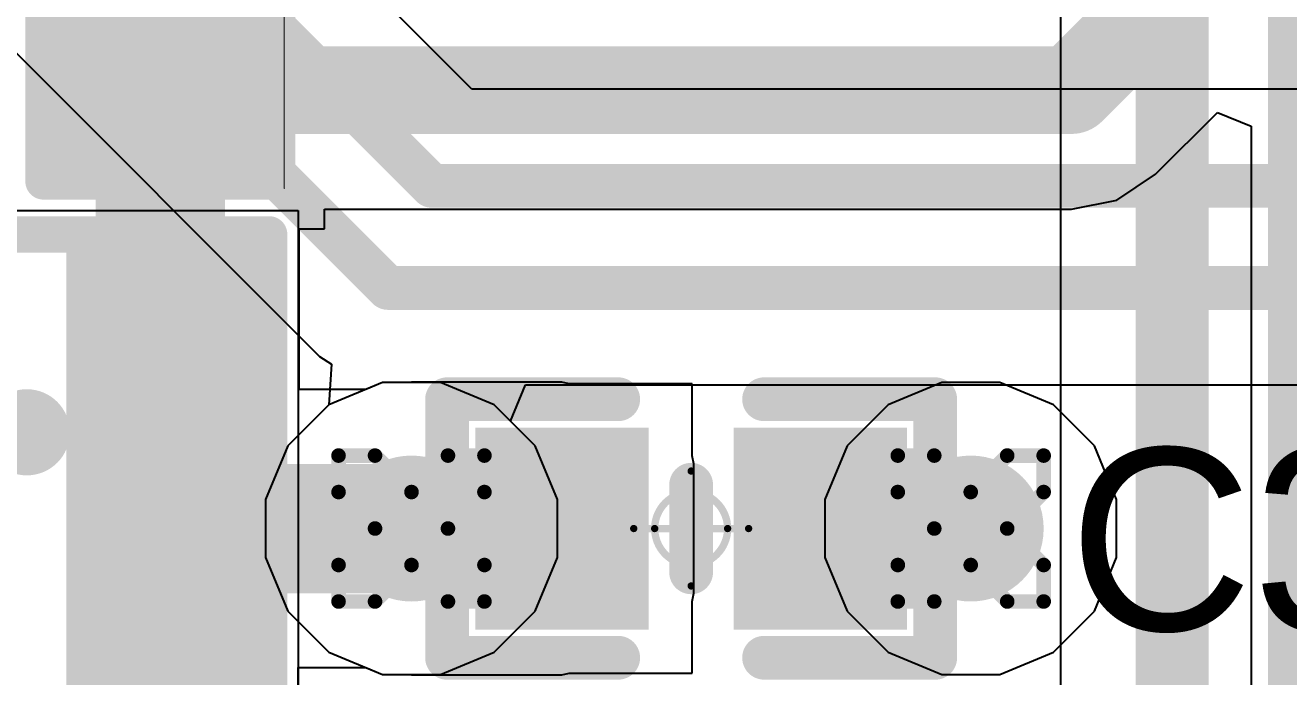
# Model space of a CAD drawing. Header units: inches. Extents: x -0.5 to 14, y -0.2 to 4.7.
# Drawn here: x -0.049 to 0.1242, y 0.5899 to 0.6792 of the extents above; entities that cross this region are included whole.
import ezdxf

# ---------------------------------------------------------------- set-up
doc = ezdxf.new("R2010")
doc.units = ezdxf.units.IN
doc.header["$MEASUREMENT"] = 0
for name, color, linetype in [('Bottom Layer', 5, 'Continuous'), ('Drill Drawing', 1, 'Continuous'), ('GND', 16, 'Continuous'), ('Mechanical 15', 56, 'Continuous'), ('POWER', 76, 'Continuous'), ('Top Layer', 1, 'Continuous'), ('Top Overlay', 2, 'Continuous'), ('Top Paste', 8, 'Continuous'), ('Top Solder', 216, 'Continuous'), ('Via Holes', 16, 'Continuous')]:
    doc.layers.add(name, color=color, linetype=linetype)
doc.styles.add('Arial', font='', dxfattribs={"height": 0.2})
doc.styles.get('Arial').set_extended_font_data('Arial')

# ---------------------------------------------------------------- blocks, each defined once
blk = doc.blocks.new('C_0402_L_13')
at = {"layer": 'Top Layer'}
for points in [[(-0.02559, 0.00984), (-0.00984, 0.00984), (-0.00984, -0.00984), (-0.02559, -0.00984)], [(0.00984, 0.00984), (0.02559, 0.00984), (0.02559, -0.00984), (0.00984, -0.00984)]]:
    blk.add_hatch(color=1, dxfattribs=at).paths.add_polyline_path(points)
at = {"layer": 'Top Paste'}
for points in [[(-0.02559, 0.00984), (-0.00984, 0.00984), (-0.00984, -0.00984), (-0.02559, -0.00984)], [(0.00984, 0.00984), (0.02559, 0.00984), (0.02559, -0.00984), (0.00984, -0.00984)]]:
    blk.add_hatch(color=8, dxfattribs=at).paths.add_polyline_path(points)
at = {"layer": 'Top Solder'}
for points in [[(-0.02959, 0.01384), (-0.00584, 0.01384), (-0.00584, -0.01384), (-0.02959, -0.01384)], [(0.00584, 0.01384), (0.02959, 0.01384), (0.02959, -0.01384), (0.00584, -0.01384)]]:
    blk.add_hatch(color=216, dxfattribs=at).paths.add_polyline_path(points)
at = {"layer": 'Mechanical 15'}
for points in [[(0, -0.00787, 0.001, 0.001, 0), (0, 0.00788, 0.001, 0.001, 0)], [(-0.00787, 0, 0.001, 0.001, 0), (0.00788, 0, 0.001, 0.001, 0)]]:
    blk.add_lwpolyline(points, format="xyseb", dxfattribs=at)
for points in [[(-0.00025, 0.00788, 0.0005, 0.0005, 1), (0.00025, 0.00788, 0.0005, 0.0005, 1)], [(0.005, 0, 0.001, 0.001, 1), (-0.005, 0, 0.001, 0.001, 1)], [(-0.00812, 0, 0.0005, 0.0005, 1), (-0.00762, 0, 0.0005, 0.0005, 1)], [(-0.00525, 0, 0.0005, 0.0005, 1), (-0.00475, 0, 0.0005, 0.0005, 1)], [(0.00475, 0, 0.0005, 0.0005, 1), (0.00525, 0, 0.0005, 0.0005, 1)], [(0.00763, 0, 0.0005, 0.0005, 1), (0.00813, 0, 0.0005, 0.0005, 1)], [(-0.00025, -0.00787, 0.0005, 0.0005, 1), (0.00025, -0.00787, 0.0005, 0.0005, 1)]]:
    blk.add_lwpolyline(points, format="xyseb", close=True, dxfattribs=at)
at = {"layer": 'Top Overlay'}
for points in [[(-0.03346, 0.01772, 0.006, 0.006, 0), (-0.01, 0.01772, 0.006, 0.006, 0)], [(-0.03346, -0.01771, 0.006, 0.006, 0), (-0.03346, 0.01772, 0.006, 0.006, 0)], [(0.01, 0.01772, 0.006, 0.006, 0), (0.03346, 0.01772, 0.006, 0.006, 0)], [(0.03346, -0.01772, 0.006, 0.006, 0), (0.03346, 0.01772, 0.006, 0.006, 0)], [(0, -0.006, 0.006, 0.006, 0), (0, 0.006, 0.006, 0.006, 0)], [(-0.03346, -0.01771, 0.006, 0.006, 0), (-0.01, -0.01771, 0.006, 0.006, 0)], [(-0.03346, -0.01771, 0.006, 0.006, 0), (-0.03345, -0.01772, 0.006, 0.006, 0)], [(0.01, -0.01771, 0.006, 0.006, 0), (0.03346, -0.01771, 0.006, 0.006, 0)]]:
    blk.add_lwpolyline(points, format="xyseb", dxfattribs=at)
for points in [[(-0.03496, 0.01772, 0.003, 0.003, 1), (-0.03196, 0.01772, 0.003, 0.003, 1)], [(-0.03496, 0.01772, 0.003, 0.003, 1), (-0.03196, 0.01772, 0.003, 0.003, 1)], [(-0.0115, 0.01772, 0.003, 0.003, 1), (-0.0085, 0.01772, 0.003, 0.003, 1)], [(0.0085, 0.01772, 0.003, 0.003, 1), (0.0115, 0.01772, 0.003, 0.003, 1)], [(0.03196, 0.01772, 0.003, 0.003, 1), (0.03496, 0.01772, 0.003, 0.003, 1)], [(0.03196, 0.01772, 0.003, 0.003, 1), (0.03496, 0.01772, 0.003, 0.003, 1)], [(-0.0015, 0.006, 0.003, 0.003, 1), (0.0015, 0.006, 0.003, 0.003, 1)], [(-0.0015, -0.006, 0.003, 0.003, 1), (0.0015, -0.006, 0.003, 0.003, 1)], [(-0.03496, -0.01771, 0.003, 0.003, 1), (-0.03196, -0.01771, 0.003, 0.003, 1)], [(-0.03496, -0.01771, 0.003, 0.003, 1), (-0.03196, -0.01771, 0.003, 0.003, 1)], [(-0.03496, -0.01771, 0.003, 0.003, 1), (-0.03196, -0.01771, 0.003, 0.003, 1)], [(-0.03495, -0.01772, 0.003, 0.003, 1), (-0.03195, -0.01772, 0.003, 0.003, 1)], [(-0.0115, -0.01771, 0.003, 0.003, 1), (-0.0085, -0.01771, 0.003, 0.003, 1)], [(0.0085, -0.01771, 0.003, 0.003, 1), (0.0115, -0.01771, 0.003, 0.003, 1)], [(0.03196, -0.01771, 0.003, 0.003, 1), (0.03496, -0.01771, 0.003, 0.003, 1)], [(0.03196, -0.01772, 0.003, 0.003, 1), (0.03496, -0.01772, 0.003, 0.003, 1)]]:
    blk.add_lwpolyline(points, format="xyseb", close=True, dxfattribs=at)
blk = doc.blocks.new('SPL06_001_15')
at = {"layer": 'Top Layer'}
for points in [[(-0.0374, 0.02953), (-0.0374, 0.04725), (-0.01968, 0.04725), (-0.01968, 0.02953)], [(0.01968, 0.02953), (0.01968, 0.04725), (0.0374, 0.04725), (0.0374, 0.02953)], [(-0.0374, 0.00393), (-0.0374, 0.02165), (-0.01968, 0.02165), (-0.01968, 0.00393)], [(0.01968, 0.00393), (0.01968, 0.02165), (0.0374, 0.02165), (0.0374, 0.00393)], [(-0.0374, -0.02165), (-0.0374, -0.00393), (-0.01968, -0.00393), (-0.01968, -0.02165)], [(0.01968, -0.02165), (0.01968, -0.00393), (0.0374, -0.00393), (0.0374, -0.02165)], [(-0.0374, -0.04725), (-0.0374, -0.02953), (-0.01968, -0.02953), (-0.01968, -0.04725)], [(0.01968, -0.04725), (0.01968, -0.02953), (0.0374, -0.02953), (0.0374, -0.04725)]]:
    blk.add_hatch(color=1, dxfattribs=at).paths.add_polyline_path(points)
at = {"layer": 'Top Paste'}
for points in [[(-0.0374, 0.02953), (-0.0374, 0.04725), (-0.01968, 0.04725), (-0.01968, 0.02953)], [(0.01968, 0.02953), (0.01968, 0.04725), (0.0374, 0.04725), (0.0374, 0.02953)], [(-0.0374, 0.00393), (-0.0374, 0.02165), (-0.01968, 0.02165), (-0.01968, 0.00393)], [(0.01968, 0.00393), (0.01968, 0.02165), (0.0374, 0.02165), (0.0374, 0.00393)], [(-0.0374, -0.02165), (-0.0374, -0.00393), (-0.01968, -0.00393), (-0.01968, -0.02165)], [(0.01968, -0.02165), (0.01968, -0.00393), (0.0374, -0.00393), (0.0374, -0.02165)], [(-0.0374, -0.04725), (-0.0374, -0.02953), (-0.01968, -0.02953), (-0.01968, -0.04725)], [(0.01968, -0.04725), (0.01968, -0.02953), (0.0374, -0.02953), (0.0374, -0.04725)]]:
    blk.add_hatch(color=8, dxfattribs=at).paths.add_polyline_path(points)
at = {"layer": 'Top Solder'}
for points in [[(-0.0414, 0.02553), (-0.0414, 0.05125), (-0.01568, 0.05125), (-0.01568, 0.02553)], [(0.01568, 0.02553), (0.01568, 0.05125), (0.0414, 0.05125), (0.0414, 0.02553)], [(-0.0414, -0.00007), (-0.0414, 0.02565), (-0.01568, 0.02565), (-0.01568, -0.00007)], [(0.01568, -0.00007), (0.01568, 0.02565), (0.0414, 0.02565), (0.0414, -0.00007)], [(-0.0414, -0.02565), (-0.0414, 0.00007), (-0.01568, 0.00007), (-0.01568, -0.02565)], [(0.01568, -0.02565), (0.01568, 0.00007), (0.0414, 0.00007), (0.0414, -0.02565)], [(-0.0414, -0.05125), (-0.0414, -0.02553), (-0.01568, -0.02553), (-0.01568, -0.05125)], [(0.01568, -0.05125), (0.01568, -0.02553), (0.0414, -0.02553), (0.0414, -0.05125)]]:
    blk.add_hatch(color=216, dxfattribs=at).paths.add_polyline_path(points)
at = {"layer": 'Top Overlay'}
for p, q in [((-0.00158, 0.03701), (-0.00158, 0.04567)), ((-0.00158, 0.04567), (0, 0.04567)), ((0, 0.04567), (0, 0.03701)), ((-0.00536, 0.04065), (-0.00536, 0.04222)), ((-0.00536, 0.04222), (0.0033, 0.04222)), ((0.0033, 0.04222), (0.0033, 0.04065)), ((0.0033, 0.04065), (-0.00536, 0.04065)), ((0.0033, 0.04065), (0.0033, 0.04065)), ((-0.00158, 0.03701), (-0.00158, 0.03701)), ((0, 0.03701), (-0.00158, 0.03701))]:
    blk.add_line(p, q, dxfattribs=at)
for points in [[(0.0433, 0.0531, 0.005, 0.005, 0), (-0.04346, 0.0531, 0.005, 0.005, 0)], [(-0.04346, 0.0531, 0.005, 0.005, 0), (-0.04346, -0.0531, 0.005, 0.005, 0)], [(0.0433, 0.0531, 0.005, 0.005, 0), (0.0433, -0.0531, 0.005, 0.005, 0)], [(0.05354, 0.04361, 0.005, 0.005, 0), (0.04854, 0.03861, 0.005, 0.005, 0)], [(0.05354, 0.04361, 0.005, 0.005, 0), (0.05354, 0.03361, 0.005, 0.005, 0)], [(0.05354, 0.03361, 0.005, 0.005, 0), (0.04854, 0.03861, 0.005, 0.005, 0)], [(0.0433, -0.0531, 0.005, 0.005, 0), (-0.04346, -0.0531, 0.005, 0.005, 0)]]:
    blk.add_lwpolyline(points, format="xyseb", dxfattribs=at)
for points in [[(-0.04471, 0.0531, 0.0025, 0.0025, 1), (-0.04221, 0.0531, 0.0025, 0.0025, 1)], [(-0.04471, 0.0531, 0.0025, 0.0025, 1), (-0.04221, 0.0531, 0.0025, 0.0025, 1)], [(0.04205, 0.0531, 0.0025, 0.0025, 1), (0.04455, 0.0531, 0.0025, 0.0025, 1)], [(0.04205, 0.0531, 0.0025, 0.0025, 1), (0.04455, 0.0531, 0.0025, 0.0025, 1)], [(0.05229, 0.04361, 0.0025, 0.0025, 1), (0.05479, 0.04361, 0.0025, 0.0025, 1)], [(0.05229, 0.04361, 0.0025, 0.0025, 1), (0.05479, 0.04361, 0.0025, 0.0025, 1)], [(0.04729, 0.03861, 0.0025, 0.0025, 1), (0.04979, 0.03861, 0.0025, 0.0025, 1)], [(0.04729, 0.03861, 0.0025, 0.0025, 1), (0.04979, 0.03861, 0.0025, 0.0025, 1)], [(0.05229, 0.03361, 0.0025, 0.0025, 1), (0.05479, 0.03361, 0.0025, 0.0025, 1)], [(0.05229, 0.03361, 0.0025, 0.0025, 1), (0.05479, 0.03361, 0.0025, 0.0025, 1)], [(-0.00729, -0.02598, 0.00591, 0.00591, 1), (-0.01319, -0.02598, 0.00591, 0.00591, 1)], [(-0.01467, -0.02598, 0.00295, 0.00295, 1), (-0.01171, -0.02598, 0.00295, 0.00295, 1)], [(-0.00877, -0.02598, 0.00295, 0.00295, 1), (-0.00581, -0.02598, 0.00295, 0.00295, 1)], [(-0.04471, -0.0531, 0.0025, 0.0025, 1), (-0.04221, -0.0531, 0.0025, 0.0025, 1)], [(-0.04471, -0.0531, 0.0025, 0.0025, 1), (-0.04221, -0.0531, 0.0025, 0.0025, 1)], [(0.04205, -0.0531, 0.0025, 0.0025, 1), (0.04455, -0.0531, 0.0025, 0.0025, 1)], [(0.04205, -0.0531, 0.0025, 0.0025, 1), (0.04455, -0.0531, 0.0025, 0.0025, 1)]]:
    blk.add_lwpolyline(points, format="xyseb", close=True, dxfattribs=at)
blk = doc.blocks.new('R___0402_16')
at = {"layer": 'Top Layer'}
for points in [[(-0.0275, -0.0125), (-0.0275, 0.0125), (-0.0095, 0.0125), (-0.0095, -0.0125)], [(0.0095, -0.0125), (0.0095, 0.0125), (0.0275, 0.0125), (0.0275, -0.0125)]]:
    blk.add_hatch(color=1, dxfattribs=at).paths.add_polyline_path(points)
at = {"layer": 'Top Paste'}
for points in [[(-0.0275, -0.0125), (-0.0275, 0.0125), (-0.0095, 0.0125), (-0.0095, -0.0125)], [(0.0095, -0.0125), (0.0095, 0.0125), (0.0275, 0.0125), (0.0275, -0.0125)]]:
    blk.add_hatch(color=8, dxfattribs=at).paths.add_polyline_path(points)
at = {"layer": 'Top Solder'}
for points in [[(-0.02967, -0.01467), (-0.02967, 0.01467), (-0.00733, 0.01467), (-0.00733, -0.01467)], [(0.00733, -0.01467), (0.00733, 0.01467), (0.02967, 0.01467), (0.02967, -0.01467)]]:
    blk.add_hatch(color=216, dxfattribs=at).paths.add_polyline_path(points)
at = {"layer": 'Top Overlay'}
for points in [[(-0.031, 0.016, 0.005, 0.005, 0), (0.031, 0.016, 0.005, 0.005, 0)], [(-0.031, 0.016, 0.005, 0.005, 0), (-0.031, -0.016, 0.005, 0.005, 0)], [(0.031, 0.016, 0.005, 0.005, 0), (0.031, -0.016, 0.005, 0.005, 0)], [(-0.031, -0.016, 0.005, 0.005, 0), (0.031, -0.016, 0.005, 0.005, 0)], [(-0.032, -0.017, 0.000127, 0.000127, 0), (0.032, -0.017, 0.000127, 0.000127, 0)]]:
    blk.add_lwpolyline(points, format="xyseb", dxfattribs=at)
for points in [[(-0.03225, 0.016, 0.0025, 0.0025, 1), (-0.02975, 0.016, 0.0025, 0.0025, 1)], [(-0.03225, 0.016, 0.0025, 0.0025, 1), (-0.02975, 0.016, 0.0025, 0.0025, 1)], [(0.02975, 0.016, 0.0025, 0.0025, 1), (0.03225, 0.016, 0.0025, 0.0025, 1)], [(0.02975, 0.016, 0.0025, 0.0025, 1), (0.03225, 0.016, 0.0025, 0.0025, 1)], [(-0.03225, -0.016, 0.0025, 0.0025, 1), (-0.02975, -0.016, 0.0025, 0.0025, 1)], [(-0.03225, -0.016, 0.0025, 0.0025, 1), (-0.02975, -0.016, 0.0025, 0.0025, 1)], [(0.02975, -0.016, 0.0025, 0.0025, 1), (0.03225, -0.016, 0.0025, 0.0025, 1)], [(0.02975, -0.016, 0.0025, 0.0025, 1), (0.03225, -0.016, 0.0025, 0.0025, 1)], [(-0.03203, -0.017, 0.0000635, 0.0000635, 1), (-0.03197, -0.017, 0.0000635, 0.0000635, 1)], [(0.03197, -0.017, 0.0000635, 0.0000635, 1), (0.03203, -0.017, 0.0000635, 0.0000635, 1)]]:
    blk.add_lwpolyline(points, format="xyseb", close=True, dxfattribs=at)

msp = doc.modelspace()

# ---------------------------------------------------------------- hatches: boundary and pattern name
at = {"layer": 'Bottom Layer'}
h = msp.add_hatch(color=5, dxfattribs=at)
edge = h.paths.add_edge_path()
edge.add_arc((0.00392, 0.61023), 0.01, 0, 360)
h = msp.add_hatch(color=5, dxfattribs=at)
edge = h.paths.add_edge_path()
edge.add_arc((0.08059, 0.61023), 0.01, 0, 360)
at = {"layer": 'GND'}
h = msp.add_hatch(color=16, dxfattribs=at)
edge = h.paths.add_edge_path()
edge.add_arc((0.00392, 0.61023), 0.01, 0, 360)
h = msp.add_hatch(color=16, dxfattribs=at)
edge = h.paths.add_edge_path()
edge.add_arc((0.08059, 0.61023), 0.01, 0, 360)
at = {"layer": 'POWER'}
h = msp.add_hatch(color=76, dxfattribs=at)
edge = h.paths.add_edge_path()
edge.add_arc((0.00392, 0.61023), 0.01, 0, 360)
h = msp.add_hatch(color=76, dxfattribs=at)
edge = h.paths.add_edge_path()
edge.add_arc((0.08059, 0.61023), 0.01, 0, 360)
at = {"layer": 'Top Layer'}
for points in [[(-0.03937, 0.62697), (-0.02166, 0.62697), (-0.02166, 0.67031), (-0.03937, 0.67031)], [(-0.03052, 0.60137), (0.03244, 0.60137), (0.03244, 0.61909), (-0.03052, 0.61909)], [(0.02454, 0.60039), (0.02454, 0.62007), (0.00392, 0.62007), (0.00392, 0.60039)], [(0.05997, 0.62007), (0.05997, 0.60039), (0.08059, 0.60039), (0.08059, 0.62007)]]:
    msp.add_hatch(color=1, dxfattribs=at).paths.add_polyline_path(points)
h = msp.add_hatch(color=1, dxfattribs=at)
edge = h.paths.add_edge_path()
edge.add_arc((0.00392, 0.61023), 0.01, 0, 360)
h = msp.add_hatch(color=1, dxfattribs=at)
edge = h.paths.add_edge_path()
edge.add_arc((0.08059, 0.61023), 0.01, 0, 360)
at = {"layer": 'Via Holes'}
h = msp.add_hatch(color=7, dxfattribs=at)
edge = h.paths.add_edge_path()
edge.add_arc((0.00392, 0.61023), 0.005, 0, 360)
h = msp.add_hatch(color=7, dxfattribs=at)
edge = h.paths.add_edge_path()
edge.add_arc((0.08059, 0.61023), 0.005, 0, 360)

# ---------------------------------------------------------------- linework, layer by layer
at = {"layer": 'Bottom Layer'}
for p, q in [((0.0929, 0.77829), (0.0929, 0.35936)), ((-0.00005, 0.63023), (-0.0074, 0.62719)), ((0.0079, 0.63023), (-0.00005, 0.63023)), ((0.01525, 0.62719), (0.0079, 0.63023)), ((-0.0074, 0.62719), (-0.01303, 0.62156)), ((0.02088, 0.62156), (0.01525, 0.62719)), ((-0.01303, 0.62156), (-0.01608, 0.61421)), ((0.02392, 0.61421), (0.02088, 0.62156)), ((-0.01608, 0.61421), (-0.01608, 0.60625)), ((0.02392, 0.60625), (0.02392, 0.61421)), ((-0.01608, 0.60625), (-0.01303, 0.5989)), ((0.02088, 0.5989), (0.02392, 0.60625)), ((-0.01303, 0.5989), (-0.0074, 0.59328)), ((0.01525, 0.59328), (0.02088, 0.5989)), ((-0.0074, 0.59328), (-0.00005, 0.59023)), ((0.0079, 0.59023), (0.01525, 0.59328)), ((-0.00005, 0.59023), (0.0079, 0.59023))]:
    msp.add_line(p, q, dxfattribs=at)
for points in [[(0.10819, 0.35936, 0.01, 0.01, 0), (0.10819, 0.77829, 0.01, 0.01, 0)], [(0.12634, 0.31011, 0.01, 0.01, 0), (0.12634, 0.76854, 0.01, 0.01, 0)]]:
    msp.add_lwpolyline(points, format="xyseb", dxfattribs=at)
at = {"layer": 'Drill Drawing'}
for points in [[(-0.00608, 0.61523, 0.002, 0.002, 0), (-0.00608, 0.62023, 0.002, 0.002, 0)], [(-0.00608, 0.62023, 0.002, 0.002, 0), (-0.00108, 0.62023, 0.002, 0.002, 0)], [(-0.00108, 0.62023, 0.002, 0.002, 0), (0.00392, 0.61523, 0.002, 0.002, 0)], [(0.00392, 0.61523, 0.002, 0.002, 0), (0.00892, 0.62023, 0.002, 0.002, 0)], [(0.00892, 0.62023, 0.002, 0.002, 0), (0.01392, 0.62023, 0.002, 0.002, 0)], [(0.01392, 0.61523, 0.002, 0.002, 0), (0.01392, 0.62023, 0.002, 0.002, 0)], [(0.07059, 0.61523, 0.002, 0.002, 0), (0.07059, 0.62023, 0.002, 0.002, 0)], [(0.07059, 0.62023, 0.002, 0.002, 0), (0.07559, 0.62023, 0.002, 0.002, 0)], [(0.07559, 0.62023, 0.002, 0.002, 0), (0.08059, 0.61523, 0.002, 0.002, 0)], [(0.08059, 0.61523, 0.002, 0.002, 0), (0.08559, 0.62023, 0.002, 0.002, 0)], [(0.08559, 0.62023, 0.002, 0.002, 0), (0.09059, 0.62023, 0.002, 0.002, 0)], [(0.09059, 0.61523, 0.002, 0.002, 0), (0.09059, 0.62023, 0.002, 0.002, 0)], [(-0.00608, 0.61523, 0.002, 0.002, 0), (-0.00108, 0.61023, 0.002, 0.002, 0)], [(0.00892, 0.61023, 0.002, 0.002, 0), (0.01392, 0.61523, 0.002, 0.002, 0)], [(0.07059, 0.61523, 0.002, 0.002, 0), (0.07559, 0.61023, 0.002, 0.002, 0)], [(0.08559, 0.61023, 0.002, 0.002, 0), (0.09059, 0.61523, 0.002, 0.002, 0)], [(-0.00608, 0.60523, 0.002, 0.002, 0), (-0.00108, 0.61023, 0.002, 0.002, 0)], [(0.00892, 0.61023, 0.002, 0.002, 0), (0.01392, 0.60523, 0.002, 0.002, 0)], [(0.07059, 0.60523, 0.002, 0.002, 0), (0.07559, 0.61023, 0.002, 0.002, 0)], [(0.08559, 0.61023, 0.002, 0.002, 0), (0.09059, 0.60523, 0.002, 0.002, 0)], [(-0.00608, 0.60023, 0.002, 0.002, 0), (-0.00608, 0.60523, 0.002, 0.002, 0)], [(-0.00108, 0.60023, 0.002, 0.002, 0), (0.00392, 0.60523, 0.002, 0.002, 0)], [(0.00392, 0.60523, 0.002, 0.002, 0), (0.00892, 0.60023, 0.002, 0.002, 0)], [(0.01392, 0.60023, 0.002, 0.002, 0), (0.01392, 0.60523, 0.002, 0.002, 0)], [(0.07059, 0.60023, 0.002, 0.002, 0), (0.07059, 0.60523, 0.002, 0.002, 0)], [(0.07559, 0.60023, 0.002, 0.002, 0), (0.08059, 0.60523, 0.002, 0.002, 0)], [(0.08059, 0.60523, 0.002, 0.002, 0), (0.08559, 0.60023, 0.002, 0.002, 0)], [(0.09059, 0.60023, 0.002, 0.002, 0), (0.09059, 0.60523, 0.002, 0.002, 0)], [(-0.00608, 0.60023, 0.002, 0.002, 0), (-0.00108, 0.60023, 0.002, 0.002, 0)], [(0.00892, 0.60023, 0.002, 0.002, 0), (0.01392, 0.60023, 0.002, 0.002, 0)], [(0.07059, 0.60023, 0.002, 0.002, 0), (0.07559, 0.60023, 0.002, 0.002, 0)], [(0.08559, 0.60023, 0.002, 0.002, 0), (0.09059, 0.60023, 0.002, 0.002, 0)]]:
    msp.add_lwpolyline(points, format="xyseb", dxfattribs=at)
for points in [[(-0.00658, 0.62023, 0.001, 0.001, 1), (-0.00558, 0.62023, 0.001, 0.001, 1)], [(-0.00658, 0.62023, 0.001, 0.001, 1), (-0.00558, 0.62023, 0.001, 0.001, 1)], [(-0.00158, 0.62023, 0.001, 0.001, 1), (-0.00058, 0.62023, 0.001, 0.001, 1)], [(-0.00158, 0.62023, 0.001, 0.001, 1), (-0.00058, 0.62023, 0.001, 0.001, 1)], [(0.00842, 0.62023, 0.001, 0.001, 1), (0.00942, 0.62023, 0.001, 0.001, 1)], [(0.00842, 0.62023, 0.001, 0.001, 1), (0.00942, 0.62023, 0.001, 0.001, 1)], [(0.01342, 0.62023, 0.001, 0.001, 1), (0.01442, 0.62023, 0.001, 0.001, 1)], [(0.01342, 0.62023, 0.001, 0.001, 1), (0.01442, 0.62023, 0.001, 0.001, 1)], [(0.07009, 0.62023, 0.001, 0.001, 1), (0.07109, 0.62023, 0.001, 0.001, 1)], [(0.07009, 0.62023, 0.001, 0.001, 1), (0.07109, 0.62023, 0.001, 0.001, 1)], [(0.07509, 0.62023, 0.001, 0.001, 1), (0.07609, 0.62023, 0.001, 0.001, 1)], [(0.07509, 0.62023, 0.001, 0.001, 1), (0.07609, 0.62023, 0.001, 0.001, 1)], [(0.08509, 0.62023, 0.001, 0.001, 1), (0.08609, 0.62023, 0.001, 0.001, 1)], [(0.08509, 0.62023, 0.001, 0.001, 1), (0.08609, 0.62023, 0.001, 0.001, 1)], [(0.09009, 0.62023, 0.001, 0.001, 1), (0.09109, 0.62023, 0.001, 0.001, 1)], [(0.09009, 0.62023, 0.001, 0.001, 1), (0.09109, 0.62023, 0.001, 0.001, 1)], [(-0.00658, 0.61523, 0.001, 0.001, 1), (-0.00558, 0.61523, 0.001, 0.001, 1)], [(-0.00658, 0.61523, 0.001, 0.001, 1), (-0.00558, 0.61523, 0.001, 0.001, 1)], [(0.00342, 0.61523, 0.001, 0.001, 1), (0.00442, 0.61523, 0.001, 0.001, 1)], [(0.00342, 0.61523, 0.001, 0.001, 1), (0.00442, 0.61523, 0.001, 0.001, 1)], [(0.01342, 0.61523, 0.001, 0.001, 1), (0.01442, 0.61523, 0.001, 0.001, 1)], [(0.01342, 0.61523, 0.001, 0.001, 1), (0.01442, 0.61523, 0.001, 0.001, 1)], [(0.07009, 0.61523, 0.001, 0.001, 1), (0.07109, 0.61523, 0.001, 0.001, 1)], [(0.07009, 0.61523, 0.001, 0.001, 1), (0.07109, 0.61523, 0.001, 0.001, 1)], [(0.08009, 0.61523, 0.001, 0.001, 1), (0.08109, 0.61523, 0.001, 0.001, 1)], [(0.08009, 0.61523, 0.001, 0.001, 1), (0.08109, 0.61523, 0.001, 0.001, 1)], [(0.09009, 0.61523, 0.001, 0.001, 1), (0.09109, 0.61523, 0.001, 0.001, 1)], [(0.09009, 0.61523, 0.001, 0.001, 1), (0.09109, 0.61523, 0.001, 0.001, 1)], [(-0.00158, 0.61023, 0.001, 0.001, 1), (-0.00058, 0.61023, 0.001, 0.001, 1)], [(-0.00158, 0.61023, 0.001, 0.001, 1), (-0.00058, 0.61023, 0.001, 0.001, 1)], [(0.00842, 0.61023, 0.001, 0.001, 1), (0.00942, 0.61023, 0.001, 0.001, 1)], [(0.00842, 0.61023, 0.001, 0.001, 1), (0.00942, 0.61023, 0.001, 0.001, 1)], [(0.07509, 0.61023, 0.001, 0.001, 1), (0.07609, 0.61023, 0.001, 0.001, 1)], [(0.07509, 0.61023, 0.001, 0.001, 1), (0.07609, 0.61023, 0.001, 0.001, 1)], [(0.08509, 0.61023, 0.001, 0.001, 1), (0.08609, 0.61023, 0.001, 0.001, 1)], [(0.08509, 0.61023, 0.001, 0.001, 1), (0.08609, 0.61023, 0.001, 0.001, 1)], [(-0.00658, 0.60523, 0.001, 0.001, 1), (-0.00558, 0.60523, 0.001, 0.001, 1)], [(-0.00658, 0.60523, 0.001, 0.001, 1), (-0.00558, 0.60523, 0.001, 0.001, 1)], [(0.00342, 0.60523, 0.001, 0.001, 1), (0.00442, 0.60523, 0.001, 0.001, 1)], [(0.00342, 0.60523, 0.001, 0.001, 1), (0.00442, 0.60523, 0.001, 0.001, 1)], [(0.01342, 0.60523, 0.001, 0.001, 1), (0.01442, 0.60523, 0.001, 0.001, 1)], [(0.01342, 0.60523, 0.001, 0.001, 1), (0.01442, 0.60523, 0.001, 0.001, 1)], [(0.07009, 0.60523, 0.001, 0.001, 1), (0.07109, 0.60523, 0.001, 0.001, 1)], [(0.07009, 0.60523, 0.001, 0.001, 1), (0.07109, 0.60523, 0.001, 0.001, 1)], [(0.08009, 0.60523, 0.001, 0.001, 1), (0.08109, 0.60523, 0.001, 0.001, 1)], [(0.08009, 0.60523, 0.001, 0.001, 1), (0.08109, 0.60523, 0.001, 0.001, 1)], [(0.09009, 0.60523, 0.001, 0.001, 1), (0.09109, 0.60523, 0.001, 0.001, 1)], [(0.09009, 0.60523, 0.001, 0.001, 1), (0.09109, 0.60523, 0.001, 0.001, 1)], [(-0.00658, 0.60023, 0.001, 0.001, 1), (-0.00558, 0.60023, 0.001, 0.001, 1)], [(-0.00658, 0.60023, 0.001, 0.001, 1), (-0.00558, 0.60023, 0.001, 0.001, 1)], [(-0.00158, 0.60023, 0.001, 0.001, 1), (-0.00058, 0.60023, 0.001, 0.001, 1)], [(-0.00158, 0.60023, 0.001, 0.001, 1), (-0.00058, 0.60023, 0.001, 0.001, 1)], [(0.00842, 0.60023, 0.001, 0.001, 1), (0.00942, 0.60023, 0.001, 0.001, 1)], [(0.00842, 0.60023, 0.001, 0.001, 1), (0.00942, 0.60023, 0.001, 0.001, 1)], [(0.01342, 0.60023, 0.001, 0.001, 1), (0.01442, 0.60023, 0.001, 0.001, 1)], [(0.01342, 0.60023, 0.001, 0.001, 1), (0.01442, 0.60023, 0.001, 0.001, 1)], [(0.07009, 0.60023, 0.001, 0.001, 1), (0.07109, 0.60023, 0.001, 0.001, 1)], [(0.07009, 0.60023, 0.001, 0.001, 1), (0.07109, 0.60023, 0.001, 0.001, 1)], [(0.07509, 0.60023, 0.001, 0.001, 1), (0.07609, 0.60023, 0.001, 0.001, 1)], [(0.07509, 0.60023, 0.001, 0.001, 1), (0.07609, 0.60023, 0.001, 0.001, 1)], [(0.08509, 0.60023, 0.001, 0.001, 1), (0.08609, 0.60023, 0.001, 0.001, 1)], [(0.08509, 0.60023, 0.001, 0.001, 1), (0.08609, 0.60023, 0.001, 0.001, 1)], [(0.09009, 0.60023, 0.001, 0.001, 1), (0.09109, 0.60023, 0.001, 0.001, 1)], [(0.09009, 0.60023, 0.001, 0.001, 1), (0.09109, 0.60023, 0.001, 0.001, 1)]]:
    msp.add_lwpolyline(points, format="xyseb", close=True, dxfattribs=at)
at = {"layer": 'GND'}
for p, q in [((0.0122, 0.67045), (-0.04004, 0.7227)), ((-0.06104, 0.68618), (-0.00868, 0.63383)), ((0.26952, 0.67045), (0.0122, 0.67045)), ((-0.00868, 0.63383), (-0.00706, 0.63274)), ((-0.00706, 0.63274), (-0.0074, 0.62719)), ((0.0175, 0.62494), (0.01957, 0.62994)), ((0.01957, 0.62994), (0.36383, 0.62994)), ((-0.0074, 0.62719), (-0.01303, 0.62156)), ((0.02088, 0.62156), (0.0175, 0.62494)), ((-0.01303, 0.62156), (-0.01608, 0.61421)), ((0.02392, 0.61421), (0.02088, 0.62156)), ((-0.01608, 0.61421), (-0.01608, 0.60625)), ((0.02392, 0.60625), (0.02392, 0.61421)), ((-0.01608, 0.60625), (-0.01303, 0.5989)), ((0.02088, 0.5989), (0.02392, 0.60625)), ((-0.01303, 0.5989), (-0.0074, 0.59328)), ((0.01525, 0.59328), (0.02088, 0.5989)), ((-0.0074, 0.59328), (-0.00005, 0.59023)), ((0.0079, 0.59023), (0.01525, 0.59328)), ((-0.00005, 0.59023), (0.0079, 0.59023))]:
    msp.add_line(p, q, dxfattribs=at)
for points in [[(-0.05915, 0.72306, 0.006, 0.006, 0), (0.00671, 0.6572, 0.006, 0.006, 0)], [(-0.05555, 0.69944, 0.006, 0.006, 0), (0.0007, 0.6432, 0.006, 0.006, 0)], [(0.00671, 0.6572, 0.006, 0.006, 0), (0.35762, 0.6572, 0.006, 0.006, 0)], [(0.0007, 0.6432, 0.006, 0.006, 0), (0.36383, 0.6432, 0.006, 0.006, 0)]]:
    msp.add_lwpolyline(points, format="xyseb", dxfattribs=at)
for points in [[(0.00521, 0.6572, 0.003, 0.003, 1), (0.00821, 0.6572, 0.003, 0.003, 1)], [(0.00521, 0.6572, 0.003, 0.003, 1), (0.00821, 0.6572, 0.003, 0.003, 1)], [(-0.0008, 0.6432, 0.003, 0.003, 1), (0.0022, 0.6432, 0.003, 0.003, 1)], [(-0.0008, 0.6432, 0.003, 0.003, 1), (0.0022, 0.6432, 0.003, 0.003, 1)]]:
    msp.add_lwpolyline(points, format="xyseb", close=True, dxfattribs=at)
at = {"layer": 'POWER'}
for p, q in [((0.07661, 0.63023), (0.06926, 0.62718)), ((0.08457, 0.63023), (0.07661, 0.63023)), ((0.09192, 0.62718), (0.08457, 0.63023)), ((0.06926, 0.62718), (0.06364, 0.62156)), ((0.09755, 0.62156), (0.09192, 0.62718)), ((0.06364, 0.62156), (0.06059, 0.61421)), ((0.10059, 0.61421), (0.09755, 0.62156)), ((0.06059, 0.61421), (0.06059, 0.60625)), ((0.10059, 0.60625), (0.10059, 0.61421)), ((0.06059, 0.60625), (0.06364, 0.5989)), ((0.09755, 0.5989), (0.10059, 0.60625)), ((0.06364, 0.5989), (0.06926, 0.59327)), ((0.09192, 0.59327), (0.09755, 0.5989)), ((0.06926, 0.59327), (0.07661, 0.59023)), ((0.08457, 0.59023), (0.09192, 0.59327)), ((0.07661, 0.59023), (0.08457, 0.59023))]:
    msp.add_line(p, q, dxfattribs=at)
at = {"layer": 'Top Layer'}
for p, q in [((0.10593, 0.65878), (0.11442, 0.66727)), ((0.11442, 0.66727), (0.11904, 0.66536)), ((0.11904, 0.66536), (0.11904, 0.41119)), ((0.10063, 0.65524), (0.10593, 0.65878)), ((0.09439, 0.654), (0.10063, 0.65524)), ((-0.1056, 0.65383), (-0.0116, 0.65383)), ((-0.0116, 0.65383), (-0.0116, 0.53883)), ((-0.00802, 0.65131), (-0.00802, 0.654)), ((-0.00802, 0.654), (0.09439, 0.654)), ((-0.01146, 0.62928), (-0.01146, 0.65131)), ((-0.01146, 0.65131), (-0.00802, 0.65131)), ((-0.00234, 0.62928), (-0.01146, 0.62928)), ((-0.00005, 0.63023), (-0.00234, 0.62928)), ((0.00373, 0.63023), (-0.00005, 0.63023)), ((0.00392, 0.63027), (0.00373, 0.63023)), ((0.02454, 0.63027), (0.00392, 0.63027)), ((0.02553, 0.63007), (0.02454, 0.63027)), ((0.04242, 0.63007), (0.02553, 0.63007)), ((0.04242, 0.6202), (0.04242, 0.63007)), ((0.04264, 0.61909), (0.04242, 0.6202)), ((0.04264, 0.60137), (0.04264, 0.61909)), ((0.04242, 0.60025), (0.04264, 0.60137)), ((0.04242, 0.59039), (0.04242, 0.60025)), ((-0.0116, 0.55972), (-0.0116, 0.59117)), ((-0.0116, 0.59117), (-0.00233, 0.59117)), ((-0.00233, 0.59117), (-0.00005, 0.59023)), ((-0.00005, 0.59023), (0.00373, 0.59023)), ((0.00373, 0.59023), (0.00392, 0.59019)), ((0.00392, 0.59019), (0.02454, 0.59019)), ((0.02454, 0.59019), (0.02553, 0.59039)), ((0.02553, 0.59039), (0.04242, 0.59039))]:
    msp.add_line(p, q, dxfattribs=at)
for points in [[(0.09439, 0.67031, 0.012, 0.012, 0), (0.11164, 0.68756, 0.012, 0.012, 0)], [(-0.03052, 0.67031, 0.012, 0.012, 0), (0.09439, 0.67031, 0.012, 0.012, 0)]]:
    msp.add_lwpolyline(points, format="xyseb", dxfattribs=at)
for points in [[(-0.03352, 0.67031, 0.006, 0.006, 1), (-0.02752, 0.67031, 0.006, 0.006, 1)], [(0.09139, 0.67031, 0.006, 0.006, 1), (0.09739, 0.67031, 0.006, 0.006, 1)], [(0.09139, 0.67031, 0.006, 0.006, 1), (0.09739, 0.67031, 0.006, 0.006, 1)]]:
    msp.add_lwpolyline(points, format="xyseb", close=True, dxfattribs=at)

# ---------------------------------------------------------------- block references
for name, p, rotation in [('R___0402_16', (-0.03052, 0.68881), 90), ('SPL06_001_15', (-0.05906, 0.59744), 180)]:
    msp.add_blockref(name, p, dxfattribs=dict(rotation=rotation))
msp.add_blockref('C_0402_L_13', (0.04226, 0.61023))

# ---------------------------------------------------------------- texts
at = {"layer": 'Top Overlay', "style": 'Arial'}
msp.add_text('C31', height=0.025, dxfattribs=at).set_placement((0.09402, 0.59625))

doc.saveas('drawing.dxf')
